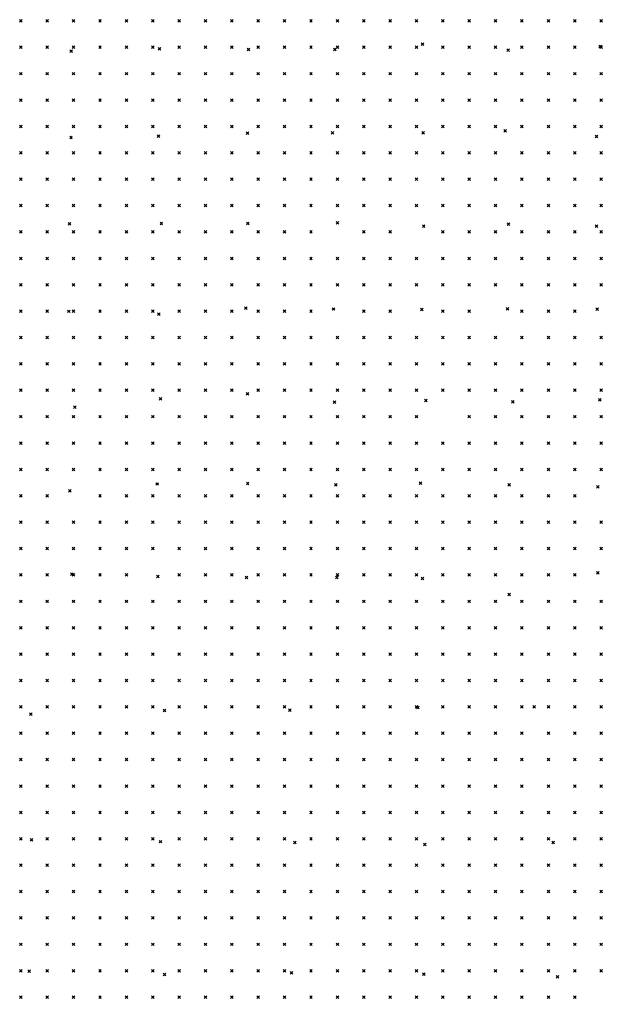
# Model space of a CAD drawing. Header units: metres. Extents: x 441556 to 446409, y 432338 to 461058.
# Drawn here: x 445526.7 to 445593, y 437592.1 to 437703.4 of the extents above; entities that cross this region are included whole.
import ezdxf

# ---------------------------------------------------------------- set-up
doc = ezdxf.new("R2010")
doc.units = ezdxf.units.M
doc.header["$MEASUREMENT"] = 0
doc.header["$PDMODE"] = 35
doc.header["$PDSIZE"] = 0.15
doc.layers.add('DTM-NOK-RevN_LIDAR_co_lidar', color=91, linetype='Continuous', lineweight=0)
doc.layers.add('DTM-NOK-RevN_RTK', color=32, linetype='Continuous', lineweight=0)

msp = doc.modelspace()

# ---------------------------------------------------------------- linework, layer by layer
at = {"layer": 'DTM-NOK-RevN_LIDAR_co_lidar'}
for p in [(445526.815, 437703.238, 343.676), (445529.815, 437703.238, 343.845), (445532.814, 437703.238, 344.121), (445535.813, 437703.238, 344.409), (445538.813, 437703.238, 344.676), (445541.812, 437703.238, 344.879), (445544.812, 437703.238, 345.051), (445547.811, 437703.238, 345.233), (445550.81, 437703.238, 345.429), (445553.81, 437703.238, 345.566), (445556.809, 437703.238, 345.747), (445559.808, 437703.238, 345.822), (445562.808, 437703.238, 345.883), (445565.807, 437703.238, 345.978), (445568.807, 437703.238, 346.181), (445571.806, 437703.238, 346.552), (445574.805, 437703.238, 346.974), (445577.805, 437703.238, 347.535), (445580.804, 437703.238, 348.007), (445583.803, 437703.238, 348.513), (445586.803, 437703.238, 348.88), (445589.802, 437703.238, 349.15), (445592.802, 437703.238, 349.425), (445526.815, 437700.239, 343.887), (445529.815, 437700.239, 344.124), (445532.814, 437700.239, 344.407), (445535.813, 437700.239, 344.702), (445538.813, 437700.239, 344.91), (445541.812, 437700.239, 345.141), (445544.812, 437700.239, 345.362), (445547.811, 437700.239, 345.581), (445550.81, 437700.239, 345.796), (445553.81, 437700.239, 346.023), (445556.809, 437700.239, 346.271), (445559.808, 437700.239, 346.452), (445562.808, 437700.239, 346.552), (445565.807, 437700.239, 346.59), (445568.807, 437700.239, 346.701), (445571.806, 437700.239, 346.869), (445574.805, 437700.239, 347.16), (445577.805, 437700.239, 347.651), (445580.804, 437700.239, 348.092), (445583.803, 437700.239, 348.62), (445586.803, 437700.239, 348.97), (445589.802, 437700.239, 349.26), (445592.802, 437700.239, 349.564), (445526.815, 437697.239, 344.125), (445529.815, 437697.239, 344.418), (445532.814, 437697.239, 344.671), (445535.813, 437697.239, 344.911), (445538.813, 437697.239, 345.16), (445541.812, 437697.239, 345.435), (445544.812, 437697.239, 345.715), (445547.811, 437697.239, 345.943), (445550.81, 437697.239, 346.149), (445553.81, 437697.239, 346.372), (445556.809, 437697.239, 346.619), (445559.808, 437697.239, 346.925), (445562.808, 437697.239, 347.126), (445565.807, 437697.239, 347.225), (445568.807, 437697.239, 347.363), (445571.806, 437697.239, 347.441), (445574.805, 437697.239, 347.665), (445577.805, 437697.239, 347.951), (445580.804, 437697.239, 348.311), (445583.803, 437697.239, 348.702), (445586.803, 437697.239, 349.007), (445589.802, 437697.239, 349.371), (445592.802, 437697.239, 349.71), (445526.815, 437694.24, 344.283), (445529.815, 437694.24, 344.613), (445532.814, 437694.24, 344.838), (445535.813, 437694.24, 345.112), (445538.813, 437694.24, 345.458), (445541.812, 437694.24, 345.76), (445544.812, 437694.24, 346.025), (445547.811, 437694.24, 346.326), (445550.81, 437694.24, 346.588), (445553.81, 437694.24, 346.814), (445556.809, 437694.24, 347.091), (445559.808, 437694.24, 347.365), (445562.808, 437694.24, 347.567), (445565.807, 437694.24, 347.737), (445568.807, 437694.24, 347.837), (445571.806, 437694.24, 348.068), (445574.805, 437694.24, 348.385), (445577.805, 437694.24, 348.549), (445580.804, 437694.24, 348.736), (445583.803, 437694.24, 348.867), (445586.803, 437694.24, 349.164), (445589.802, 437694.24, 349.513), (445592.802, 437694.24, 349.817), (445526.815, 437691.24, 344.448), (445529.815, 437691.24, 344.75), (445532.814, 437691.24, 344.987), (445535.813, 437691.24, 345.284), (445538.813, 437691.24, 345.641), (445541.812, 437691.24, 346.014), (445544.812, 437691.24, 346.343), (445547.811, 437691.24, 346.629), (445550.81, 437691.24, 346.93), (445553.81, 437691.24, 347.269), (445556.809, 437691.24, 347.535), (445559.808, 437691.24, 347.772), (445562.808, 437691.24, 347.975), (445565.807, 437691.24, 348.176), (445568.807, 437691.24, 348.389), (445571.806, 437691.24, 348.695), (445574.805, 437691.24, 348.912), (445577.805, 437691.24, 349.04), (445580.804, 437691.24, 349.187), (445583.803, 437691.24, 349.269), (445586.803, 437691.24, 349.52), (445589.802, 437691.24, 349.808), (445592.802, 437691.24, 350.071), (445526.815, 437688.241, 344.611), (445529.815, 437688.241, 344.886), (445532.814, 437688.241, 345.135), (445535.813, 437688.241, 345.456), (445538.813, 437688.241, 345.888), (445541.812, 437688.241, 346.275), (445544.812, 437688.241, 346.593), (445547.811, 437688.241, 346.895), (445550.81, 437688.241, 347.216), (445553.81, 437688.241, 347.581), (445556.809, 437688.241, 347.856), (445559.808, 437688.241, 348.137), (445562.808, 437688.241, 348.377), (445565.807, 437688.241, 348.609), (445568.807, 437688.241, 348.879), (445571.806, 437688.241, 349.169), (445574.805, 437688.241, 349.309), (445577.805, 437688.241, 349.405), (445580.804, 437688.241, 349.573), (445583.803, 437688.241, 349.79), (445586.803, 437688.241, 350.054), (445589.802, 437688.241, 350.218), (445592.802, 437688.241, 350.437), (445526.815, 437685.242, 344.786), (445529.815, 437685.242, 345.07), (445532.814, 437685.242, 345.346), (445535.813, 437685.242, 345.694), (445538.813, 437685.242, 346.117), (445541.812, 437685.242, 346.434), (445544.812, 437685.242, 346.788), (445547.811, 437685.242, 347.145), (445550.81, 437685.242, 347.516), (445553.81, 437685.242, 347.845), (445556.809, 437685.242, 348.183), (445559.808, 437685.242, 348.5), (445562.808, 437685.242, 348.704), (445565.807, 437685.242, 348.992), (445568.807, 437685.242, 349.274), (445571.806, 437685.242, 349.493), (445574.805, 437685.242, 349.682), (445577.805, 437685.242, 349.903), (445580.804, 437685.242, 350.05), (445583.803, 437685.242, 350.262), (445586.803, 437685.242, 350.539), (445589.802, 437685.242, 350.734), (445592.802, 437685.242, 350.925), (445526.815, 437682.242, 345.045), (445529.815, 437682.242, 345.319), (445532.814, 437682.242, 345.645), (445535.813, 437682.242, 346.002), (445538.813, 437682.242, 346.335), (445541.812, 437682.242, 346.661), (445544.812, 437682.242, 346.987), (445547.811, 437682.242, 347.372), (445550.81, 437682.242, 347.772), (445553.81, 437682.242, 348.129), (445556.809, 437682.242, 348.502), (445559.808, 437682.242, 348.775), (445562.808, 437682.242, 349.033), (445565.807, 437682.242, 349.346), (445568.807, 437682.242, 349.541), (445571.806, 437682.242, 349.756), (445574.805, 437682.242, 350.001), (445577.805, 437682.242, 350.296), (445580.804, 437682.242, 350.535), (445583.803, 437682.242, 350.737), (445586.803, 437682.242, 350.981), (445589.802, 437682.242, 351.177), (445592.802, 437682.242, 351.398), (445526.815, 437679.243, 345.276), (445529.815, 437679.243, 345.607), (445532.814, 437679.243, 345.969), (445535.813, 437679.243, 346.285), (445538.813, 437679.243, 346.593), (445541.812, 437679.243, 346.936), (445544.812, 437679.243, 347.278), (445547.811, 437679.243, 347.675), (445550.81, 437679.243, 348.034), (445553.81, 437679.243, 348.363), (445556.809, 437679.243, 348.691), (445559.808, 437679.243, 349.018), (445565.807, 437679.243, 349.621), (445568.807, 437679.243, 349.816), (445574.805, 437679.243, 350.354), (445577.805, 437679.243, 350.653), (445580.804, 437679.243, 350.922), (445583.803, 437679.243, 351.159), (445586.803, 437679.243, 351.397), (445589.802, 437679.243, 351.579), (445592.802, 437679.243, 351.771), (445526.815, 437676.244, 345.567), (445529.815, 437676.244, 345.939), (445532.814, 437676.244, 346.293), (445535.813, 437676.244, 346.61), (445538.813, 437676.244, 346.927), (445541.812, 437676.244, 347.272), (445544.812, 437676.244, 347.649), (445547.811, 437676.244, 348.027), (445550.81, 437676.244, 348.384), (445553.81, 437676.244, 348.668), (445556.809, 437676.244, 348.935), (445559.808, 437676.244, 349.285), (445562.808, 437676.244, 349.571), (445565.807, 437676.244, 349.873), (445568.807, 437676.244, 350.142), (445571.806, 437676.244, 350.435), (445574.805, 437676.244, 350.706), (445577.805, 437676.244, 350.961), (445580.804, 437676.244, 351.208), (445583.803, 437676.244, 351.515), (445586.803, 437676.244, 351.732), (445589.802, 437676.244, 351.957), (445592.802, 437676.244, 352.133), (445526.815, 437673.244, 345.883), (445529.815, 437673.244, 346.242), (445532.814, 437673.244, 346.611), (445535.813, 437673.244, 346.898), (445538.813, 437673.244, 347.214), (445541.812, 437673.244, 347.604), (445544.812, 437673.244, 347.951), (445547.811, 437673.244, 348.304), (445550.81, 437673.244, 348.646), (445553.81, 437673.244, 348.966), (445556.809, 437673.244, 349.234), (445559.808, 437673.244, 349.529), (445562.808, 437673.244, 349.794), (445565.807, 437673.244, 350.109), (445568.807, 437673.244, 350.463), (445571.806, 437673.244, 350.789), (445574.805, 437673.244, 351.078), (445577.805, 437673.244, 351.301), (445580.804, 437673.244, 351.515), (445583.803, 437673.244, 351.75), (445586.803, 437673.244, 352.016), (445589.802, 437673.244, 352.265), (445592.802, 437673.244, 352.454), (445526.815, 437670.245, 346.13), (445529.815, 437670.245, 346.492), (445532.814, 437670.245, 346.88), (445535.813, 437670.245, 347.167), (445538.813, 437670.245, 347.504), (445541.812, 437670.245, 347.893), (445544.812, 437670.245, 348.21), (445547.811, 437670.245, 348.555), (445550.81, 437670.245, 348.856), (445553.81, 437670.245, 349.237), (445556.809, 437670.245, 349.515), (445559.808, 437670.245, 349.775), (445565.807, 437670.245, 350.396), (445568.807, 437670.245, 350.729), (445574.805, 437670.245, 351.344), (445577.805, 437670.245, 351.593), (445583.803, 437670.245, 352.056), (445586.803, 437670.245, 352.322), (445589.802, 437670.245, 352.551), (445526.815, 437667.245, 346.36), (445529.815, 437667.245, 346.695), (445532.814, 437667.245, 347.057), (445535.813, 437667.245, 347.387), (445538.813, 437667.245, 347.763), (445541.812, 437667.245, 348.116), (445544.812, 437667.245, 348.409), (445547.811, 437667.245, 348.736), (445550.81, 437667.245, 349.078), (445553.81, 437667.245, 349.438), (445556.809, 437667.245, 349.727), (445559.808, 437667.245, 350.017), (445562.808, 437667.245, 350.348), (445565.807, 437667.245, 350.69), (445568.807, 437667.245, 350.999), (445571.806, 437667.245, 351.303), (445574.805, 437667.245, 351.563), (445577.805, 437667.245, 351.816), (445580.804, 437667.245, 352.075), (445583.803, 437667.245, 352.34), (445586.803, 437667.245, 352.643), (445589.802, 437667.245, 353.028), (445592.802, 437667.245, 353.396), (445526.815, 437664.246, 346.564), (445529.815, 437664.246, 346.867), (445532.814, 437664.246, 347.206), (445535.813, 437664.246, 347.611), (445538.813, 437664.246, 347.98), (445541.812, 437664.246, 348.283), (445544.812, 437664.246, 348.586), (445547.811, 437664.246, 348.927), (445550.81, 437664.246, 349.281), (445553.81, 437664.246, 349.572), (445556.809, 437664.246, 349.886), (445559.808, 437664.246, 350.225), (445562.808, 437664.246, 350.556), (445565.807, 437664.246, 350.901), (445568.807, 437664.246, 351.216), (445571.806, 437664.246, 351.528), (445574.805, 437664.246, 351.805), (445577.805, 437664.246, 352.057), (445580.804, 437664.246, 352.315), (445583.803, 437664.246, 352.638), (445586.803, 437664.246, 353.063), (445589.802, 437664.246, 353.545), (445592.802, 437664.246, 353.886), (445526.815, 437661.247, 346.731), (445529.815, 437661.247, 347.015), (445532.814, 437661.247, 347.411), (445535.813, 437661.247, 347.822), (445538.813, 437661.247, 348.177), (445541.812, 437661.247, 348.475), (445544.812, 437661.247, 348.752), (445547.811, 437661.247, 349.064), (445550.81, 437661.247, 349.413), (445553.81, 437661.247, 349.732), (445556.809, 437661.247, 350.053), (445559.808, 437661.247, 350.422), (445562.808, 437661.247, 350.734), (445565.807, 437661.247, 351.057), (445568.807, 437661.247, 351.411), (445571.806, 437661.247, 351.729), (445574.805, 437661.247, 352.018), (445577.805, 437661.247, 352.332), (445580.804, 437661.247, 352.604), (445583.803, 437661.247, 353.019), (445586.803, 437661.247, 353.481), (445589.802, 437661.247, 353.865), (445592.802, 437661.247, 354.162), (445526.815, 437658.247, 346.867), (445529.815, 437658.247, 347.174), (445532.814, 437658.247, 347.598), (445535.813, 437658.247, 347.997), (445538.813, 437658.247, 348.373), (445541.812, 437658.247, 348.629), (445544.812, 437658.247, 348.905), (445547.811, 437658.247, 349.202), (445550.81, 437658.247, 349.525), (445553.81, 437658.247, 349.857), (445556.809, 437658.247, 350.227), (445559.808, 437658.247, 350.583), (445562.808, 437658.247, 350.93), (445565.807, 437658.247, 351.286), (445568.807, 437658.247, 351.62), (445571.806, 437658.247, 351.959), (445577.805, 437658.247, 352.596), (445580.804, 437658.247, 352.975), (445583.803, 437658.247, 353.423), (445586.803, 437658.247, 353.791), (445589.802, 437658.247, 354.141), (445592.802, 437658.247, 354.471), (445526.815, 437655.248, 347.026), (445529.815, 437655.248, 347.383), (445532.814, 437655.248, 347.798), (445535.813, 437655.248, 348.194), (445538.813, 437655.248, 348.493), (445541.812, 437655.248, 348.825), (445544.812, 437655.248, 349.069), (445547.811, 437655.248, 349.317), (445550.81, 437655.248, 349.612), (445553.81, 437655.248, 350.073), (445556.809, 437655.248, 350.424), (445559.808, 437655.248, 350.729), (445562.808, 437655.248, 351.107), (445565.807, 437655.248, 351.447), (445568.807, 437655.248, 351.772), (445571.806, 437655.248, 352.118), (445574.805, 437655.248, 352.47), (445577.805, 437655.248, 352.886), (445580.804, 437655.248, 353.345), (445583.803, 437655.248, 353.73), (445586.803, 437655.248, 354.037), (445589.802, 437655.248, 354.381), (445592.802, 437655.248, 354.759), (445526.815, 437652.249, 347.197), (445529.815, 437652.249, 347.643), (445532.814, 437652.249, 348.083), (445535.813, 437652.249, 348.379), (445538.813, 437652.249, 348.67), (445541.812, 437652.249, 348.962), (445544.812, 437652.249, 349.204), (445547.811, 437652.249, 349.461), (445550.81, 437652.249, 349.803), (445553.81, 437652.249, 350.255), (445556.809, 437652.249, 350.577), (445559.808, 437652.249, 350.933), (445562.808, 437652.249, 351.275), (445565.807, 437652.249, 351.596), (445568.807, 437652.249, 351.938), (445571.806, 437652.249, 352.292), (445574.805, 437652.249, 352.713), (445577.805, 437652.249, 353.168), (445580.804, 437652.249, 353.596), (445583.803, 437652.249, 353.96), (445586.803, 437652.249, 354.281), (445589.802, 437652.249, 354.664), (445592.802, 437652.249, 355.046), (445526.815, 437649.249, 347.421), (445529.815, 437649.249, 347.91), (445535.813, 437649.249, 348.553), (445538.813, 437649.249, 348.869), (445541.812, 437649.249, 349.125), (445544.812, 437649.249, 349.386), (445547.811, 437649.249, 349.68), (445550.81, 437649.249, 349.998), (445553.81, 437649.249, 350.38), (445556.809, 437649.249, 350.767), (445559.808, 437649.249, 351.14), (445562.808, 437649.249, 351.502), (445565.807, 437649.249, 351.83), (445568.807, 437649.249, 352.18), (445571.806, 437649.249, 352.529), (445574.805, 437649.249, 352.991), (445577.805, 437649.249, 353.447), (445580.804, 437649.249, 353.805), (445583.803, 437649.249, 354.142), (445586.803, 437649.249, 354.529), (445589.802, 437649.249, 354.865), (445526.815, 437646.25, 347.696), (445529.815, 437646.25, 348.149), (445532.814, 437646.25, 348.427), (445535.813, 437646.25, 348.715), (445538.813, 437646.25, 349.062), (445541.812, 437646.25, 349.408), (445544.812, 437646.25, 349.642), (445547.811, 437646.25, 349.892), (445550.81, 437646.25, 350.233), (445553.81, 437646.25, 350.616), (445556.809, 437646.25, 350.978), (445559.808, 437646.25, 351.343), (445562.808, 437646.25, 351.697), (445565.807, 437646.25, 352.046), (445568.807, 437646.25, 352.419), (445571.806, 437646.25, 352.831), (445574.805, 437646.25, 353.329), (445577.805, 437646.25, 353.706), (445580.804, 437646.25, 354.03), (445583.803, 437646.25, 354.359), (445586.803, 437646.25, 354.711), (445589.802, 437646.25, 355.051), (445592.802, 437646.25, 355.39), (445526.815, 437643.25, 348.011), (445529.815, 437643.25, 348.342), (445532.814, 437643.25, 348.685), (445535.813, 437643.25, 349.015), (445538.813, 437643.25, 349.355), (445541.812, 437643.25, 349.623), (445544.812, 437643.25, 349.86), (445547.811, 437643.25, 350.146), (445550.81, 437643.25, 350.522), (445553.81, 437643.25, 350.876), (445556.809, 437643.25, 351.179), (445559.808, 437643.25, 351.527), (445562.808, 437643.25, 351.847), (445565.807, 437643.25, 352.185), (445568.807, 437643.25, 352.653), (445571.806, 437643.25, 353.109), (445574.805, 437643.25, 353.504), (445577.805, 437643.25, 353.998), (445580.804, 437643.25, 354.313), (445583.803, 437643.25, 354.607), (445586.803, 437643.25, 354.921), (445589.802, 437643.25, 355.281), (445592.802, 437643.25, 355.646), (445526.815, 437640.251, 348.31), (445529.815, 437640.251, 348.62), (445532.814, 437640.251, 348.97), (445535.813, 437640.251, 349.321), (445538.813, 437640.251, 349.631), (445544.812, 437640.251, 350.134), (445547.811, 437640.251, 350.471), (445550.81, 437640.251, 350.821), (445553.81, 437640.251, 351.15), (445556.809, 437640.251, 351.457), (445559.808, 437640.251, 351.766), (445562.808, 437640.251, 352.061), (445565.807, 437640.251, 352.445), (445568.807, 437640.251, 352.945), (445571.806, 437640.251, 353.345), (445574.805, 437640.251, 353.736), (445577.805, 437640.251, 354.179), (445580.804, 437640.251, 354.648), (445583.803, 437640.251, 354.854), (445586.803, 437640.251, 355.146), (445589.802, 437640.251, 355.507), (445526.815, 437637.252, 348.565), (445529.815, 437637.252, 348.894), (445532.814, 437637.252, 349.239), (445535.813, 437637.252, 349.571), (445538.813, 437637.252, 349.885), (445541.812, 437637.252, 350.188), (445544.812, 437637.252, 350.506), (445547.811, 437637.252, 350.792), (445550.81, 437637.252, 351.082), (445553.81, 437637.252, 351.451), (445556.809, 437637.252, 351.795), (445559.808, 437637.252, 352.04), (445562.808, 437637.252, 352.344), (445565.807, 437637.252, 352.741), (445568.807, 437637.252, 353.225), (445571.806, 437637.252, 353.68), (445574.805, 437637.252, 354.02), (445577.805, 437637.252, 354.414), (445580.804, 437637.252, 354.903), (445583.803, 437637.252, 355.053), (445586.803, 437637.252, 355.385), (445589.802, 437637.252, 355.691), (445592.802, 437637.252, 356.223), (445526.815, 437634.252, 348.751), (445529.815, 437634.252, 349.144), (445532.814, 437634.252, 349.523), (445535.813, 437634.252, 349.829), (445538.813, 437634.252, 350.199), (445541.812, 437634.252, 350.529), (445544.812, 437634.252, 350.831), (445547.811, 437634.252, 351.107), (445550.81, 437634.252, 351.382), (445553.81, 437634.252, 351.756), (445556.809, 437634.252, 352.054), (445559.808, 437634.252, 352.35), (445562.808, 437634.252, 352.636), (445565.807, 437634.252, 353.011), (445568.807, 437634.252, 353.432), (445571.806, 437634.252, 353.978), (445574.805, 437634.252, 354.306), (445577.805, 437634.252, 354.661), (445580.804, 437634.252, 354.997), (445583.803, 437634.252, 355.337), (445586.803, 437634.252, 355.683), (445589.802, 437634.252, 356.031), (445592.802, 437634.252, 356.601), (445526.815, 437631.253, 348.966), (445529.815, 437631.253, 349.371), (445532.814, 437631.253, 349.755), (445535.813, 437631.253, 350.123), (445538.813, 437631.253, 350.507), (445541.812, 437631.253, 350.872), (445544.812, 437631.253, 351.153), (445547.811, 437631.253, 351.446), (445550.81, 437631.253, 351.735), (445553.81, 437631.253, 352.057), (445556.809, 437631.253, 352.366), (445559.808, 437631.253, 352.676), (445562.808, 437631.253, 352.992), (445565.807, 437631.253, 353.338), (445568.807, 437631.253, 353.686), (445571.806, 437631.253, 354.086), (445574.805, 437631.253, 354.548), (445577.805, 437631.253, 354.861), (445580.804, 437631.253, 355.183), (445583.803, 437631.253, 355.56), (445586.803, 437631.253, 356.007), (445589.802, 437631.253, 356.435), (445592.802, 437631.253, 356.913), (445526.815, 437628.254, 349.182), (445529.815, 437628.254, 349.608), (445532.814, 437628.254, 349.987), (445535.813, 437628.254, 350.325), (445538.813, 437628.254, 350.752), (445541.812, 437628.254, 351.113), (445544.812, 437628.254, 351.408), (445547.811, 437628.254, 351.7), (445550.81, 437628.254, 352.035), (445553.81, 437628.254, 352.395), (445556.809, 437628.254, 352.712), (445559.808, 437628.254, 353.062), (445562.808, 437628.254, 353.406), (445565.807, 437628.254, 353.714), (445568.807, 437628.254, 354.079), (445571.806, 437628.254, 354.392), (445574.805, 437628.254, 354.754), (445577.805, 437628.254, 355.08), (445580.804, 437628.254, 355.423), (445583.803, 437628.254, 355.787), (445586.803, 437628.254, 356.407), (445589.802, 437628.254, 356.679), (445592.802, 437628.254, 357.131), (445526.815, 437625.254, 349.411), (445529.815, 437625.254, 349.887), (445532.814, 437625.254, 350.229), (445535.813, 437625.254, 350.546), (445538.813, 437625.254, 350.912), (445541.812, 437625.254, 351.25), (445544.812, 437625.254, 351.576), (445547.811, 437625.254, 351.955), (445550.81, 437625.254, 352.305), (445553.81, 437625.254, 352.678), (445556.809, 437625.254, 353.023), (445559.808, 437625.254, 353.411), (445562.808, 437625.254, 353.81), (445565.807, 437625.254, 354.116), (445568.807, 437625.254, 354.448), (445571.806, 437625.254, 354.716), (445574.805, 437625.254, 355.019), (445577.805, 437625.254, 355.35), (445580.804, 437625.254, 355.733), (445583.803, 437625.254, 356.159), (445586.803, 437625.254, 356.599), (445589.802, 437625.254, 356.94), (445592.802, 437625.254, 357.491), (445526.815, 437622.255, 349.625), (445529.815, 437622.255, 350.118), (445532.814, 437622.255, 350.496), (445535.813, 437622.255, 350.807), (445538.813, 437622.255, 351.11), (445541.812, 437622.255, 351.431), (445544.812, 437622.255, 351.827), (445547.811, 437622.255, 352.194), (445550.81, 437622.255, 352.522), (445553.81, 437622.255, 352.914), (445556.809, 437622.255, 353.34), (445559.808, 437622.255, 353.757), (445562.808, 437622.255, 354.127), (445565.807, 437622.255, 354.437), (445568.807, 437622.255, 354.738), (445571.806, 437622.255, 354.983), (445574.805, 437622.255, 355.306), (445577.805, 437622.255, 355.765), (445580.804, 437622.255, 356.143), (445583.803, 437622.255, 356.415), (445586.803, 437622.255, 356.782), (445589.802, 437622.255, 357.346), (445592.802, 437622.255, 357.885), (445526.815, 437619.255, 349.831), (445529.815, 437619.255, 350.326), (445532.814, 437619.255, 350.719), (445535.813, 437619.255, 351.04), (445538.813, 437619.255, 351.331), (445541.812, 437619.255, 351.659), (445544.812, 437619.255, 352.023), (445547.811, 437619.255, 352.419), (445550.81, 437619.255, 352.759), (445553.81, 437619.255, 353.168), (445556.809, 437619.255, 353.657), (445559.808, 437619.255, 354.071), (445562.808, 437619.255, 354.394), (445565.807, 437619.255, 354.696), (445568.807, 437619.255, 354.958), (445571.806, 437619.255, 355.252), (445574.805, 437619.255, 355.618), (445577.805, 437619.255, 356.066), (445580.804, 437619.255, 356.265), (445583.803, 437619.255, 356.545), (445586.803, 437619.255, 357.381), (445589.802, 437619.255, 358.006), (445592.802, 437619.255, 358.263), (445526.815, 437616.256, 350.012), (445529.815, 437616.256, 350.484), (445532.814, 437616.256, 350.876), (445535.813, 437616.256, 351.231), (445538.813, 437616.256, 351.551), (445541.812, 437616.256, 351.9), (445544.812, 437616.256, 352.279), (445547.811, 437616.256, 352.628), (445550.81, 437616.256, 352.983), (445553.81, 437616.256, 353.424), (445556.809, 437616.256, 353.905), (445559.808, 437616.256, 354.29), (445562.808, 437616.256, 354.625), (445565.807, 437616.256, 354.953), (445568.807, 437616.256, 355.235), (445571.806, 437616.256, 355.572), (445574.805, 437616.256, 356.109), (445577.805, 437616.256, 356.386), (445580.804, 437616.256, 356.524), (445583.803, 437616.256, 356.959), (445586.803, 437616.256, 357.809), (445589.802, 437616.256, 358.076), (445592.802, 437616.256, 358.467), (445526.815, 437613.257, 350.179), (445529.815, 437613.257, 350.628), (445532.814, 437613.257, 351.019), (445535.813, 437613.257, 351.393), (445538.813, 437613.257, 351.772), (445541.812, 437613.257, 352.118), (445544.812, 437613.257, 352.479), (445547.811, 437613.257, 352.879), (445550.81, 437613.257, 353.262), (445553.81, 437613.257, 353.695), (445556.809, 437613.257, 354.158), (445559.808, 437613.257, 354.563), (445562.808, 437613.257, 354.931), (445565.807, 437613.257, 355.216), (445568.807, 437613.257, 355.522), (445571.806, 437613.257, 355.843), (445574.805, 437613.257, 356.351), (445577.805, 437613.257, 356.61), (445580.804, 437613.257, 356.75), (445583.803, 437613.257, 357.338), (445586.803, 437613.257, 357.899), (445589.802, 437613.257, 358.145), (445592.802, 437613.257, 358.727), (445526.815, 437610.257, 350.272), (445529.815, 437610.257, 350.749), (445532.814, 437610.257, 351.166), (445535.813, 437610.257, 351.54), (445538.813, 437610.257, 351.874), (445541.812, 437610.257, 352.259), (445544.812, 437610.257, 352.672), (445547.811, 437610.257, 353.141), (445550.81, 437610.257, 353.63), (445553.81, 437610.257, 353.958), (445556.809, 437610.257, 354.395), (445559.808, 437610.257, 354.774), (445562.808, 437610.257, 355.147), (445565.807, 437610.257, 355.524), (445568.807, 437610.257, 355.879), (445571.806, 437610.257, 356.267), (445574.805, 437610.257, 356.585), (445577.805, 437610.257, 356.913), (445580.804, 437610.257, 357.121), (445583.803, 437610.257, 357.66), (445586.803, 437610.257, 358.072), (445589.802, 437610.257, 358.417), (445592.802, 437610.257, 359.102), (445526.815, 437607.258, 350.384), (445529.815, 437607.258, 350.875), (445532.814, 437607.258, 351.325), (445535.813, 437607.258, 351.721), (445538.813, 437607.258, 352.044), (445541.812, 437607.258, 352.484), (445544.812, 437607.258, 352.904), (445547.811, 437607.258, 353.369), (445550.81, 437607.258, 353.932), (445553.81, 437607.258, 354.293), (445556.809, 437607.258, 354.583), (445559.808, 437607.258, 355.003), (445562.808, 437607.258, 355.431), (445565.807, 437607.258, 355.886), (445568.807, 437607.258, 356.4), (445571.806, 437607.258, 356.508), (445574.805, 437607.258, 356.868), (445577.805, 437607.258, 357.188), (445580.804, 437607.258, 357.615), (445583.803, 437607.258, 358.002), (445586.803, 437607.258, 358.477), (445589.802, 437607.258, 358.838), (445592.802, 437607.258, 359.459), (445526.815, 437604.259, 350.509), (445529.815, 437604.259, 351.025), (445532.814, 437604.259, 351.525), (445535.813, 437604.259, 351.867), (445538.813, 437604.259, 352.196), (445541.812, 437604.259, 352.637), (445544.812, 437604.259, 353.119), (445547.811, 437604.259, 353.61), (445550.81, 437604.259, 354.092), (445553.81, 437604.259, 354.62), (445556.809, 437604.259, 354.907), (445559.808, 437604.259, 355.292), (445562.808, 437604.259, 355.738), (445565.807, 437604.259, 356.29), (445568.807, 437604.259, 356.859), (445571.806, 437604.259, 356.777), (445574.805, 437604.259, 357.209), (445577.805, 437604.259, 357.503), (445580.804, 437604.259, 357.94), (445583.803, 437604.259, 358.173), (445586.803, 437604.259, 358.591), (445589.802, 437604.259, 359.286), (445592.802, 437604.259, 359.6), (445526.815, 437601.259, 350.616), (445529.815, 437601.259, 351.083), (445532.814, 437601.259, 351.526), (445535.813, 437601.259, 351.876), (445538.813, 437601.259, 352.259), (445541.812, 437601.259, 352.68), (445544.812, 437601.259, 353.243), (445547.811, 437601.259, 353.829), (445550.81, 437601.259, 354.329), (445553.81, 437601.259, 354.756), (445556.809, 437601.259, 355.107), (445559.808, 437601.259, 355.527), (445562.808, 437601.259, 355.924), (445565.807, 437601.259, 356.46), (445568.807, 437601.259, 356.985), (445571.806, 437601.259, 357.26), (445574.805, 437601.259, 357.53), (445577.805, 437601.259, 357.831), (445580.804, 437601.259, 358.29), (445583.803, 437601.259, 358.425), (445586.803, 437601.259, 358.979), (445589.802, 437601.259, 359.537), (445592.802, 437601.259, 359.805), (445526.815, 437598.26, 350.673), (445529.815, 437598.26, 351.097), (445532.814, 437598.26, 351.505), (445535.813, 437598.26, 351.862), (445538.813, 437598.26, 352.24), (445541.812, 437598.26, 352.689), (445544.812, 437598.26, 353.355), (445547.811, 437598.26, 353.932), (445550.81, 437598.26, 354.393), (445553.81, 437598.26, 354.75), (445556.809, 437598.26, 355.214), (445559.808, 437598.26, 355.756), (445562.808, 437598.26, 356.165), (445565.807, 437598.26, 356.596), (445568.807, 437598.26, 357.129), (445571.806, 437598.26, 357.479), (445574.805, 437598.26, 357.847), (445577.805, 437598.26, 358.073), (445580.804, 437598.26, 358.327), (445583.803, 437598.26, 358.857), (445586.803, 437598.26, 359.39), (445589.802, 437598.26, 359.789), (445592.802, 437598.26, 360.106), (445526.815, 437595.26, 350.73), (445529.815, 437595.26, 351.094), (445532.814, 437595.26, 351.517), (445535.813, 437595.26, 351.916), (445538.813, 437595.26, 352.381), (445541.812, 437595.26, 352.882), (445544.812, 437595.26, 353.552), (445547.811, 437595.26, 354.081), (445550.81, 437595.26, 354.413), (445553.81, 437595.26, 354.784), (445556.809, 437595.26, 355.162), (445559.808, 437595.26, 355.653), (445562.808, 437595.26, 356.167), (445565.807, 437595.26, 356.671), (445568.807, 437595.26, 357.152), (445571.806, 437595.26, 357.658), (445574.805, 437595.26, 358.013), (445577.805, 437595.26, 358.111), (445580.804, 437595.26, 358.725), (445583.803, 437595.26, 359.189), (445586.803, 437595.26, 359.548), (445589.802, 437595.26, 359.732), (445592.802, 437595.26, 360.381), (445526.815, 437592.261, 350.785), (445529.815, 437592.261, 351.161), (445532.814, 437592.261, 351.552), (445535.813, 437592.261, 351.993), (445538.813, 437592.261, 352.577), (445541.812, 437592.261, 353.177), (445544.812, 437592.261, 353.768), (445547.811, 437592.261, 354.145), (445550.81, 437592.261, 354.443), (445553.81, 437592.261, 354.828), (445556.809, 437592.261, 355.391), (445559.808, 437592.261, 355.799), (445562.808, 437592.261, 356.123), (445565.807, 437592.261, 356.622), (445568.807, 437592.261, 357.019), (445571.806, 437592.261, 357.556), (445574.805, 437592.261, 357.913), (445577.805, 437592.261, 358.208), (445580.804, 437592.261, 358.863), (445583.803, 437592.261, 359.346), (445586.803, 437592.261, 359.308), (445589.802, 437592.261, 359.843)]:
    msp.add_point(p, dxfattribs=at)
at = {"layer": 'DTM-NOK-RevN_RTK'}
for p in [(445572.485, 437700.586, 346.721), (445592.708, 437700.332, 349.646), (445532.545, 437699.795, 344.174), (445542.57, 437700.048, 344.992), (445552.716, 437699.999, 345.777), (445562.512, 437699.994, 346.385), (445582.228, 437699.914, 348.476), (445552.603, 437690.487, 347.088), (445562.255, 437690.51, 347.918), (445572.548, 437690.51, 348.777), (445581.877, 437690.728, 349.074), (445532.515, 437689.99, 344.822), (445542.474, 437690.12, 346.039), (445592.265, 437690.103, 350.126), (445532.344, 437680.176, 345.625), (445542.789, 437680.196, 346.771), (445552.626, 437680.215, 348.108), (445562.816, 437680.284, 349.323), (445582.259, 437680.13, 350.991), (445572.623, 437679.892, 350.07), (445592.284, 437679.908, 351.731), (445532.269, 437670.22, 346.647), (445552.401, 437670.589, 348.899), (445562.36, 437670.485, 350.014), (445572.418, 437670.445, 351.153), (445582.152, 437670.497, 352.062), (445592.365, 437670.464, 352.938), (445542.504, 437669.913, 347.921), (445542.689, 437660.28, 348.488), (445552.594, 437660.853, 349.604), (445572.885, 437660.082, 352.042), (445592.66, 437660.154, 354.424), (445532.95, 437659.329, 347.445), (445562.467, 437659.903, 350.896), (445582.76, 437659.943, 353.178), (445542.317, 437650.593, 349.044), (445552.606, 437650.658, 350.121), (445562.628, 437650.487, 351.434), (445572.26, 437650.672, 352.581), (445582.332, 437650.506, 354.054), (445592.43, 437650.267, 355.322), (445532.394, 437649.818, 348.11), (445532.614, 437640.345, 348.872), (445542.394, 437640.078, 350.004), (445592.444, 437640.476, 356.044), (445552.477, 437639.967, 351.112), (445562.75, 437639.965, 352.246), (445572.484, 437639.849, 353.618), (445582.362, 437638.038, 354.886), (445543.155, 437624.847, 351.521), (445557.408, 437624.887, 353.221), (445571.941, 437625.192, 354.796), (445585.188, 437625.252, 356.275), (445527.93, 437624.422, 349.655), (445528.035, 437610.14, 350.538), (445542.698, 437609.931, 352.53), (445557.967, 437609.827, 354.661), (445572.74, 437609.612, 356.236), (445587.356, 437609.849, 358.204), (445527.756, 437595.2, 350.907), (445543.164, 437594.827, 353.347), (445557.597, 437595.008, 355.53), (445572.648, 437594.875, 357.612), (445587.841, 437594.581, 359.443)]:
    msp.add_point(p, dxfattribs=at)

doc.saveas('drawing.dxf')
